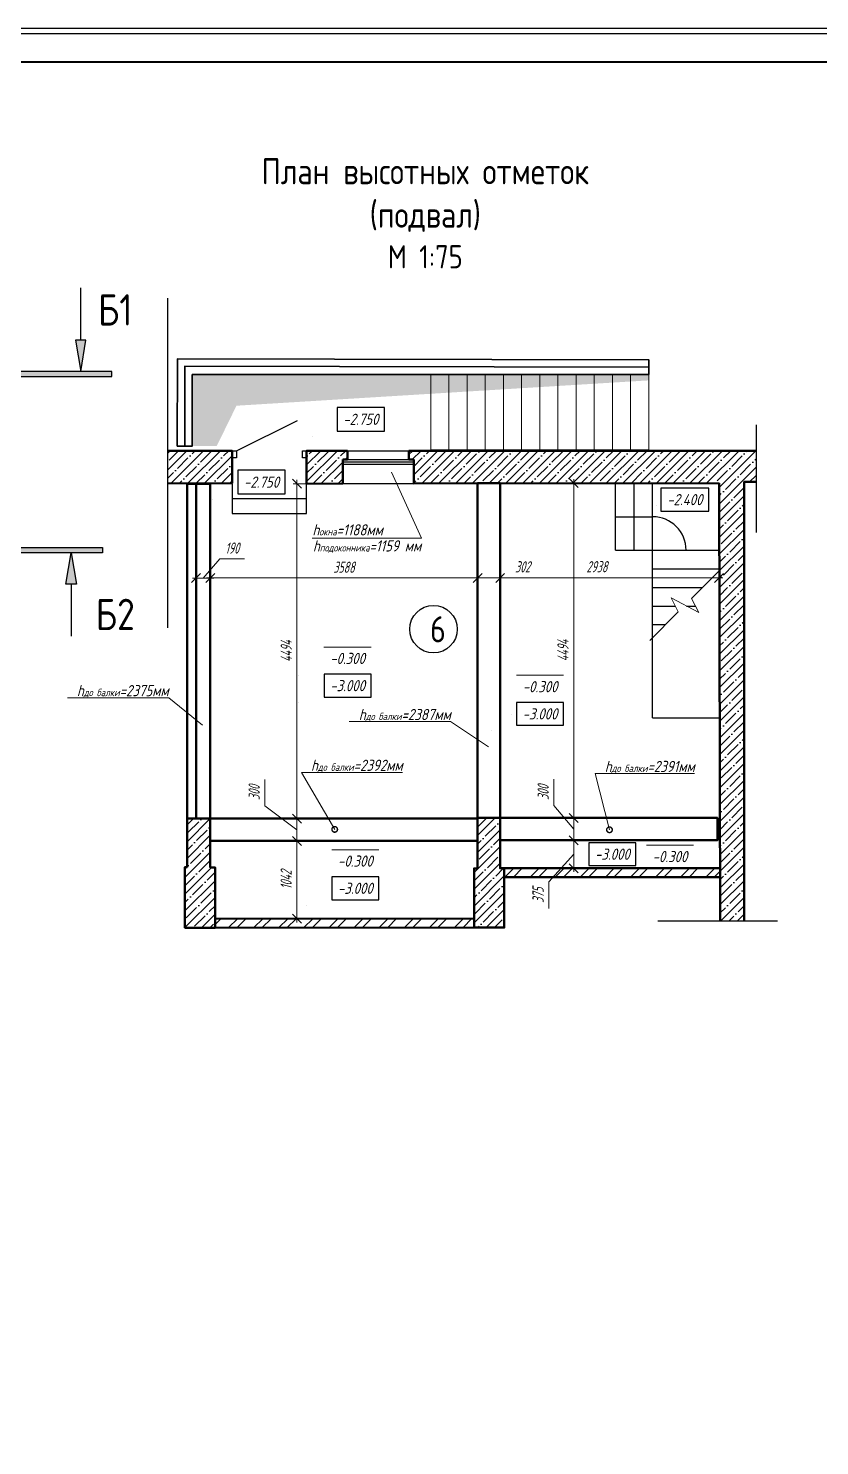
# Model space of a CAD drawing. Header units: millimetres. Extents: x -85477 to 745244, y -3684 to 128206.
# Drawn here: x 628522 to 639140, y 78347 to 97364 of the extents above; entities that cross this region are included whole.
import ezdxf
from ezdxf.enums import TextEntityAlignment as Align

# ---------------------------------------------------------------- set-up
doc = ezdxf.new("R2010")
doc.units = ezdxf.units.MM
doc.layers.add('БЛОКИ', color=7, linetype='Continuous')
doc.layers.add('ФОРМАТ', color=7, linetype='Continuous')
for name, color, linetype, lineweight in [('РАЗМЕРЫ', 5, 'Continuous', 15), ('СТЕНЫ 01', 7, 'Continuous', 50), ('ТЕКСТ', 106, 'Continuous', 20)]:
    doc.layers.add(name, color=color, linetype=linetype, lineweight=lineweight)
doc.layers.add('ШТРИХОВКА', color=3, linetype='Continuous', transparency=0.5)
doc.styles.add('06', font='romans.shx', dxfattribs={"width": 0.6, "oblique": 10})
doc.styles.add('ism - 01', font='simplex.shx', dxfattribs={"width": 0.62, "oblique": 15, "height": 150})
doc.styles.add('ism - 02', font='simplex.shx', dxfattribs={"width": 0.8, "oblique": 15, "height": 150})
doc.styles.add('TITLE', font='romant.shx', dxfattribs={"width": 0.8})
doc.linetypes.add('ограждение2', pattern='A,6.35,-2.54,[132,ltypeshp.shx,S=2.54,R=0,X=-2.54,Y=0],-2.54,25.4', length=36.83)
doc.dimstyles.new('ism - 01', dxfattribs={"dimtxt": 150, "dimasz": 120, "dimexe": 50, "dimexo": 100, "dimgap": 65, "dimtad": 1, "dimdec": 0, "dimtxsty": 'ism - 01', "dimblk": 'OBLIQUE', "dimcen": 0, "dimdle": 50, "dimadec": 0, "dimazin": 0, "dimtfac": 1, "dimtdec": 0, "dimtmove": 0, "dimatfit": 3, "dimldrblk": 'OBLIQUE', "dimfxl": 1, "dimlwd": -1, "dimlwe": -1, "dimarcsym": 0})
doc.dimstyles.new('ism - 02', dxfattribs={"dimtxt": 150, "dimasz": 120, "dimexe": 50, "dimexo": 100, "dimgap": 65, "dimtad": 1, "dimdec": 0, "dimtxsty": 'ism - 01', "dimblk": 'OBLIQUE', "dimcen": 0, "dimdle": 50, "dimadec": 0, "dimazin": 0, "dimtfac": 1, "dimtdec": 0, "dimtmove": 1, "dimatfit": 3, "dimldrblk": 'OBLIQUE', "dimfxl": 1, "dimlwd": -1, "dimlwe": -1, "dimarcsym": 0})
doc.dimstyles.new('M_100', dxfattribs={"dimscale": 100, "dimtxt": 3, "dimasz": 2, "dimexe": 2, "dimexo": 1, "dimgap": 1, "dimtad": 1, "dimdec": 0, "dimzin": 1, "dimdsep": 46, "dimtxsty": '06', "dimblk1": 'OBLIQUE', "dimblk2": 'OBLIQUE', "dimsah": 1, "dimcen": 0, "dimdle": 2, "dimadec": 0, "dimazin": 0, "dimtfac": 1, "dimtdec": 0, "dimtmove": 1, "dimatfit": 3, "dimldrblk": 'OBLIQUE', "dimfxl": 1, "dimtolj": 1, "dimtzin": 0, "dimarcsym": 0})
pattern_1 = [(45, (63000, 6e-11), (-112.2532, 112.2532), []), (45, (63112.25, 6e-11), (-112.2532, 112.2532), [198.4375, -39.6875, 0, -39.6875])]

# ---------------------------------------------------------------- blocks, each defined once
blk = doc.blocks.new('*U316')
at = {"layer": 'ФОРМАТ', "linetype": 'ByBlock', "lineweight": -2, "ltscale": 1.333333}
blk.add_line((0, 594), (-420, 594), dxfattribs=at)
blk.add_lwpolyline([(-419, 1), (-1, 1), (-1, 593), (-419, 593)], close=True, dxfattribs=at)
at = {"layer": 'ФОРМАТ', "linetype": 'ByBlock', "lineweight": 40}
blk.add_lwpolyline([(-399, 588), (-6, 588), (-6, 6), (-399, 6)], close=True, dxfattribs=at)
blk = doc.blocks.new('*U1316')
h = blk.add_hatch(color=0)
h.paths.add_polyline_path([(-750, 325), (-700, 325), (-700, 25)])
h.paths.add_polyline_path([(-700, 25), (-700, 325), (-650, 325)])
h.paths.add_polyline_path([(0, 25), (0, -25), (-1000, -25), (-1000, 25)])
h = blk.add_hatch(color=0)
h.paths.add_polyline_path([(11381, 325), (11331, 325), (11331, 25)])
h.paths.add_polyline_path([(11331, 25), (11331, 325), (11281, 325)])
h.paths.add_polyline_path([(10631, 25), (10631, -25), (11631, -25), (11631, 25)])
at = {"color": 0}
for p, q in [((-700, 325), (-700, 825)), ((11331, 325), (11331, 825)), ((-750, 325), (-650, 325)), ((-700, 25), (-750, 325)), ((-650, 325), (-700, 25)), ((11381, 325), (11281, 325)), ((11281, 325), (11331, 25)), ((11331, 25), (11381, 325)), ((-1000, 25), (0, 25)), ((-1000, -25), (-1000, 25)), ((0, 25), (0, -25)), ((11631, 25), (10631, 25)), ((10631, 25), (10631, -25)), ((11631, -25), (11631, 25)), ((0, -25), (-1000, -25)), ((10631, -25), (11631, -25))]:
    blk.add_line(p, q, dxfattribs=at)
at = {"color": 0, "style": 'TITLE', "width": 0.8}
for tag, p in [('ЗНАЧЕНИЕ_2', (-1123, 615)), ('ЗНАЧЕНИЕ_1', (11751, 620))]:
    blk.add_attdef(tag, text='', height=300, dxfattribs=at).set_placement(p, align=Align.MIDDLE_CENTER)
blk = doc.blocks.new('*U1315')
h = blk.add_hatch(color=0)
h.paths.add_polyline_path([(-750, -325), (-700, -325), (-700, -25)])
h.paths.add_polyline_path([(-700, -25), (-700, -325), (-650, -325)])
h.paths.add_polyline_path([(0, -25), (0, 25), (-1000, 25), (-1000, -25)])
h = blk.add_hatch(color=0)
h.paths.add_polyline_path([(11473, -325), (11423, -325), (11423, -25)])
h.paths.add_polyline_path([(11423, -25), (11423, -325), (11373, -325)])
h.paths.add_polyline_path([(10723, -25), (10723, 25), (11723, 25), (11723, -25)])
at = {"color": 0}
for p, q in [((0, 25), (-1000, 25)), ((-1000, 25), (-1000, -25)), ((0, -25), (0, 25)), ((10723, -25), (10723, 25)), ((10723, 25), (11723, 25)), ((11723, 25), (11723, -25)), ((-1000, -25), (0, -25)), ((-700, -25), (-750, -325)), ((-650, -325), (-700, -25)), ((11723, -25), (10723, -25)), ((11373, -325), (11423, -25)), ((11423, -25), (11473, -325)), ((-750, -325), (-650, -325)), ((-700, -325), (-700, -825)), ((11473, -325), (11373, -325)), ((11423, -325), (11423, -825))]:
    blk.add_line(p, q, dxfattribs=at)
at = {"color": 0, "style": 'TITLE', "width": 0.8}
for tag, p in [('ЗНАЧЕНИЕ_2', (-1031, -615)), ('ЗНАЧЕНИЕ_1', (11811, -620))]:
    blk.add_attdef(tag, text='', height=300, dxfattribs=at).set_placement(p, align=Align.MIDDLE_CENTER)
blk = doc.blocks.new('_Oblique')
at = {"color": 0, "lineweight": -2}
blk.add_line((-0.5, -0.5), (0.5, 0.5), dxfattribs=at)
blk = doc.blocks.new('*D1319')
at = {"layer": 'Defpoints', "color": 0}
for p in [(634551, 89990), (630963, 89609), (634551, 89609)]:
    blk.add_point(p, dxfattribs=at)
at = {"layer": 'РАЗМЕРЫ', "color": 0}
for p, q in [((630913, 89990), (634601, 89990)), ((630963, 89709), (630963, 90040)), ((634551, 89709), (634551, 90040))]:
    blk.add_line(p, q, dxfattribs=at)
at = {"layer": 'РАЗМЕРЫ', "color": 0, "xscale": 120, "yscale": 120, "zscale": 120, "rotation": 180}
blk.add_blockref('_Oblique', (630963, 89990), dxfattribs=at)
at = {"layer": 'РАЗМЕРЫ', "color": 0, "xscale": 120, "yscale": 120, "zscale": 120}
blk.add_blockref('_Oblique', (634551, 89990), dxfattribs=at)
at = {"layer": 'РАЗМЕРЫ', "color": 0, "insert": (632757, 90133), "char_height": 150, "attachment_point": 5, "style": 'ism - 01'}
blk.add_mtext('3588', dxfattribs=at)
blk = doc.blocks.new('*D1320')
at = {"layer": 'Defpoints', "color": 0}
for p in [(637791, 89990), (634853, 89709), (637791, 89709)]:
    blk.add_point(p, dxfattribs=at)
at = {"layer": 'РАЗМЕРЫ', "color": 0}
for p, q in [((634803, 89990), (637841, 89990)), ((634853, 89809), (634853, 90040)), ((637791, 89809), (637791, 90040))]:
    blk.add_line(p, q, dxfattribs=at)
at = {"layer": 'РАЗМЕРЫ', "color": 0, "xscale": 120, "yscale": 120, "zscale": 120, "rotation": 180}
blk.add_blockref('_Oblique', (634853, 89990), dxfattribs=at)
at = {"layer": 'РАЗМЕРЫ', "color": 0, "xscale": 120, "yscale": 120, "zscale": 120}
blk.add_blockref('_Oblique', (637791, 89990), dxfattribs=at)
at = {"layer": 'РАЗМЕРЫ', "color": 0, "insert": (636151, 90140), "char_height": 150, "attachment_point": 5, "style": 'ism - 01'}
blk.add_mtext('2938', dxfattribs=at)
blk = doc.blocks.new('*D1321')
at = {"layer": 'Defpoints', "color": 0}
for p in [(632127, 86460), (632360, 86460), (632287, 85417)]:
    blk.add_point(p, dxfattribs=at)
at = {"layer": 'РАЗМЕРЫ', "color": 0}
for p, q in [((632260, 86460), (632077, 86460)), ((632127, 85367), (632127, 86510)), ((632187, 85417), (632077, 85417))]:
    blk.add_line(p, q, dxfattribs=at)
at = {"layer": 'РАЗМЕРЫ', "color": 0, "xscale": 120, "yscale": 120, "zscale": 120}
for p, rotation in [((632127, 86460), 90), ((632127, 85417), 270)]:
    blk.add_blockref('_Oblique', p, dxfattribs=dict(at, rotation=rotation))
at = {"layer": 'РАЗМЕРЫ', "color": 0, "insert": (631981, 85939), "char_height": 150, "attachment_point": 5, "rotation": 90, "style": 'ism - 01'}
blk.add_mtext('1042', dxfattribs=at)
blk = doc.blocks.new('*D1322')
at = {"layer": 'Defpoints', "color": 0}
for p in [(632360, 86760), (632127, 86460), (632360, 86460)]:
    blk.add_point(p, dxfattribs=at)
at = {"layer": 'РАЗМЕРЫ', "color": 0}
for p, q in [((631695, 87286), (631695, 86933)), ((631695, 86933), (632127, 86610)), ((632260, 86760), (632077, 86760)), ((632127, 86810), (632127, 86410)), ((632260, 86460), (632077, 86460))]:
    blk.add_line(p, q, dxfattribs=at)
at = {"layer": 'РАЗМЕРЫ', "color": 0, "xscale": 120, "yscale": 120, "zscale": 120}
for p, rotation in [((632127, 86760), 90), ((632127, 86460), 270)]:
    blk.add_blockref('_Oblique', p, dxfattribs=dict(at, rotation=rotation))
at = {"layer": 'РАЗМЕРЫ', "color": 0, "insert": (631552, 87110), "char_height": 150, "attachment_point": 5, "rotation": 90, "style": 'ism - 01'}
blk.add_mtext('300', dxfattribs=at)
blk = doc.blocks.new('*D1323')
at = {"layer": 'Defpoints', "color": 0}
for p in [(632127, 91254), (632720, 91254), (632358, 86760)]:
    blk.add_point(p, dxfattribs=at)
at = {"layer": 'РАЗМЕРЫ', "color": 0}
for p, q in [((632127, 86710), (632127, 91304)), ((632620, 91254), (632077, 91254)), ((632258, 86760), (632077, 86760))]:
    blk.add_line(p, q, dxfattribs=at)
at = {"layer": 'РАЗМЕРЫ', "color": 0, "xscale": 120, "yscale": 120, "zscale": 120}
for p, rotation in [((632127, 91254), 90), ((632127, 86760), 270)]:
    blk.add_blockref('_Oblique', p, dxfattribs=dict(at, rotation=rotation))
at = {"layer": 'РАЗМЕРЫ', "color": 0, "insert": (631983, 89007), "char_height": 150, "attachment_point": 5, "rotation": 90, "style": 'ism - 01'}
blk.add_mtext('4494', dxfattribs=at)
blk = doc.blocks.new('*D1324')
at = {"layer": 'Defpoints', "color": 0}
for p in [(636286, 91263), (635841, 86769), (636286, 86769)]:
    blk.add_point(p, dxfattribs=at)
at = {"layer": 'РАЗМЕРЫ', "color": 0}
for p, q in [((635841, 91313), (635841, 86719)), ((636186, 91263), (635791, 91263)), ((636186, 86769), (635791, 86769))]:
    blk.add_line(p, q, dxfattribs=at)
at = {"layer": 'РАЗМЕРЫ', "color": 0, "xscale": 120, "yscale": 120, "zscale": 120}
for p, rotation in [((635841, 91263), 90), ((635841, 86769), 270)]:
    blk.add_blockref('_Oblique', p, dxfattribs=dict(at, rotation=rotation))
at = {"layer": 'РАЗМЕРЫ', "color": 0, "insert": (635696, 89016), "char_height": 150, "attachment_point": 5, "rotation": 90, "style": 'ism - 01'}
blk.add_mtext('4494', dxfattribs=at)
blk = doc.blocks.new('*D1325')
at = {"layer": 'Defpoints', "color": 0}
for p in [(636286, 86769), (635841, 86469), (636286, 86469)]:
    blk.add_point(p, dxfattribs=at)
at = {"layer": 'РАЗМЕРЫ', "color": 0}
for p, q in [((635573, 87289), (635573, 86935)), ((635573, 86935), (635841, 86619)), ((636186, 86769), (635791, 86769)), ((635841, 86819), (635841, 86419)), ((636186, 86469), (635791, 86469))]:
    blk.add_line(p, q, dxfattribs=at)
at = {"layer": 'РАЗМЕРЫ', "color": 0, "xscale": 120, "yscale": 120, "zscale": 120}
for p, rotation in [((635841, 86769), 90), ((635841, 86469), 270)]:
    blk.add_blockref('_Oblique', p, dxfattribs=dict(at, rotation=rotation))
at = {"layer": 'РАЗМЕРЫ', "color": 0, "insert": (635430, 87112), "char_height": 150, "attachment_point": 5, "rotation": 90, "style": 'ism - 01'}
blk.add_mtext('300', dxfattribs=at)
blk = doc.blocks.new('*D1326')
at = {"layer": 'Defpoints', "color": 0}
for p in [(636349, 86469), (635841, 86094), (636356, 86094)]:
    blk.add_point(p, dxfattribs=at)
at = {"layer": 'РАЗМЕРЫ', "color": 0}
for p, q in [((636249, 86469), (635791, 86469)), ((635841, 86519), (635841, 86044)), ((635505, 85913), (635841, 86281)), ((636256, 86094), (635791, 86094)), ((635505, 85553), (635505, 85913))]:
    blk.add_line(p, q, dxfattribs=at)
at = {"layer": 'РАЗМЕРЫ', "color": 0, "xscale": 120, "yscale": 120, "zscale": 120}
for p, rotation in [((635841, 86469), 90), ((635841, 86094), 270)]:
    blk.add_blockref('_Oblique', p, dxfattribs=dict(at, rotation=rotation))
at = {"layer": 'РАЗМЕРЫ', "color": 0, "insert": (635362, 85733), "char_height": 150, "attachment_point": 5, "rotation": 90, "style": 'ism - 01'}
blk.add_mtext('375', dxfattribs=at)
blk = doc.blocks.new('*D1327')
at = {"layer": 'Defpoints', "color": 0}
for p in [(632150, 88316), (632150, 88316), (632150, 88273)]:
    blk.add_point(p, dxfattribs=at)
at = {"layer": 'РАЗМЕРЫ', "color": 0, "lineweight": -2, "ltscale": 75}
blk.add_line((632150, 88316), (632150, 88316), dxfattribs=at)
at = {"layer": 'РАЗМЕРЫ', "color": 0, "insert": (632806, 88544), "char_height": 150, "attachment_point": 5, "style": 'ism - 02', "bg_fill": 3, "box_fill_scale": 1.1, "bg_fill_color": 256, "bg_fill_true_color": 13158600, "bg_fill_transparency": 0}
blk.add_mtext('\\A1;-3.000', dxfattribs=at)
at = {"layer": 'РАЗМЕРЫ', "color": 0, "lineweight": -2, "ltscale": 75}
for p, q in [((633122, 88697), (632490, 88697)), ((632490, 88697), (632490, 88391)), ((633122, 88391), (633122, 88697)), ((632490, 88391), (633122, 88391))]:
    blk.add_line(p, q, dxfattribs=at)
blk = doc.blocks.new('_None')
blk = doc.blocks.new('*D1328')
at = {"layer": 'Defpoints', "color": 0}
for p in [(634733, 87937), (634733, 87937), (634733, 87893)]:
    blk.add_point(p, dxfattribs=at)
at = {"layer": 'РАЗМЕРЫ', "color": 0, "lineweight": -2, "ltscale": 75}
blk.add_line((634733, 87937), (634733, 87937), dxfattribs=at)
at = {"layer": 'РАЗМЕРЫ', "color": 0, "insert": (635388, 88165), "char_height": 150, "attachment_point": 5, "style": 'ism - 02', "bg_fill": 3, "box_fill_scale": 1.1, "bg_fill_color": 256, "bg_fill_true_color": 13158600, "bg_fill_transparency": 0}
blk.add_mtext('\\A1;-3.000', dxfattribs=at)
at = {"layer": 'РАЗМЕРЫ', "color": 0, "lineweight": -2, "ltscale": 75}
for p, q in [((635705, 88318), (635072, 88318)), ((635072, 88318), (635072, 88012)), ((635705, 88012), (635705, 88318)), ((635072, 88012), (635705, 88012))]:
    blk.add_line(p, q, dxfattribs=at)
blk = doc.blocks.new('*D1329')
at = {"layer": 'Defpoints', "color": 0}
for p in [(634853, 89990), (634551, 89709), (634853, 89709)]:
    blk.add_point(p, dxfattribs=at)
at = {"layer": 'РАЗМЕРЫ', "color": 0}
for p, q in [((634501, 89990), (634853, 89990)), ((634551, 89809), (634551, 90040)), ((634853, 89809), (634853, 90040)), ((634853, 89990), (635335, 89990))]:
    blk.add_line(p, q, dxfattribs=at)
at = {"layer": 'РАЗМЕРЫ', "color": 0, "xscale": 120, "yscale": 120, "zscale": 120, "rotation": 180}
blk.add_blockref('_Oblique', (634551, 89990), dxfattribs=at)
at = {"layer": 'РАЗМЕРЫ', "color": 0, "xscale": 120, "yscale": 120, "zscale": 120}
blk.add_blockref('_Oblique', (634853, 89990), dxfattribs=at)
at = {"layer": 'РАЗМЕРЫ', "color": 0, "insert": (635154, 90139), "char_height": 150, "attachment_point": 5, "style": 'ism - 01'}
blk.add_mtext('302', dxfattribs=at)
blk = doc.blocks.new('*D1330')
at = {"layer": 'Defpoints', "color": 0}
for p in [(630773, 91254), (630963, 91254), (630773, 89988)]:
    blk.add_point(p, dxfattribs=at)
at = {"layer": 'РАЗМЕРЫ', "color": 0}
for p, q in [((630773, 91154), (630773, 89938)), ((630963, 91154), (630963, 89938)), ((631092, 90245), (630868, 89988)), ((631423, 90245), (631092, 90245)), ((631013, 89988), (630723, 89988))]:
    blk.add_line(p, q, dxfattribs=at)
at = {"layer": 'РАЗМЕРЫ', "color": 0, "xscale": 120, "yscale": 120, "zscale": 120, "rotation": 180}
blk.add_blockref('_Oblique', (630773, 89988), dxfattribs=at)
at = {"layer": 'РАЗМЕРЫ', "color": 0, "xscale": 120, "yscale": 120, "zscale": 120}
blk.add_blockref('_Oblique', (630963, 89988), dxfattribs=at)
at = {"layer": 'РАЗМЕРЫ', "color": 0, "insert": (631257, 90390), "char_height": 150, "attachment_point": 5, "style": 'ism - 01'}
blk.add_mtext('190', dxfattribs=at)
blk = doc.blocks.new('_DotSmall')
at = {"color": 0, "linetype": 'ByBlock', "const_width": 0.5}
blk.add_lwpolyline([(-0.0625, 0, 1), (0.0625, 0, 1)], format="xyb", close=True, dxfattribs=at)
blk = doc.blocks.new('*D1332')
at = {"layer": 'Defpoints', "color": 0}
for p in [(632329, 91884), (632329, 91884), (632329, 91841)]:
    blk.add_point(p, dxfattribs=at)
at = {"layer": 'РАЗМЕРЫ', "color": 0, "lineweight": -2, "ltscale": 75}
blk.add_line((632329, 91884), (632329, 91884), dxfattribs=at)
at = {"layer": 'РАЗМЕРЫ', "color": 0, "insert": (632984, 92118), "char_height": 150, "attachment_point": 5, "style": 'ism - 02', "bg_fill": 3, "box_fill_scale": 1.1, "bg_fill_color": 256, "bg_fill_true_color": 13158600, "bg_fill_transparency": 0}
blk.add_mtext('\\A1;-2.750', dxfattribs=at)
at = {"layer": 'РАЗМЕРЫ', "color": 0, "lineweight": -2, "ltscale": 75}
for p, q in [((633302, 92277), (632666, 92277)), ((632666, 92277), (632666, 91959)), ((633302, 91959), (633302, 92277)), ((632666, 91959), (633302, 91959))]:
    blk.add_line(p, q, dxfattribs=at)
blk = doc.blocks.new('*U1236')
at = {"layer": 'РАЗМЕРЫ', "color": 0, "ltscale": 100}
for p, q in [((-243, -243), (141, 141)), ((-146, -429), (-517, -234)), ((-517, -234), (-420, -420)), ((-243, -243), (-146, -429)), ((-804, -804), (-420, -420))]:
    blk.add_line(p, q, dxfattribs=at)
blk = doc.blocks.new('*D1335')
at = {"layer": 'Defpoints', "color": 0}
for p in [(636676, 90809), (636676, 90809), (636676, 90766)]:
    blk.add_point(p, dxfattribs=at)
at = {"layer": 'РАЗМЕРЫ', "color": 0, "lineweight": -2, "ltscale": 75}
blk.add_line((636676, 90809), (636676, 90809), dxfattribs=at)
at = {"layer": 'РАЗМЕРЫ', "color": 0, "insert": (637331, 91040), "char_height": 150, "attachment_point": 5, "style": 'ism - 02', "bg_fill": 3, "box_fill_scale": 1.1, "bg_fill_color": 256, "bg_fill_true_color": 13158600, "bg_fill_transparency": 0}
blk.add_mtext('\\A1;-2.400', dxfattribs=at)
at = {"layer": 'РАЗМЕРЫ', "color": 0, "lineweight": -2, "ltscale": 75}
for p, q in [((637652, 91196), (637011, 91196)), ((637011, 91196), (637011, 90884)), ((637652, 90884), (637652, 91196)), ((637011, 90884), (637652, 90884))]:
    blk.add_line(p, q, dxfattribs=at)
blk = doc.blocks.new('*D1354')
at = {"layer": 'Defpoints', "color": 0}
for p in [(630995, 91041), (630995, 91041), (630995, 90998)]:
    blk.add_point(p, dxfattribs=at)
at = {"layer": 'РАЗМЕРЫ', "color": 0, "lineweight": -2, "ltscale": 75}
blk.add_line((630995, 91041), (630995, 91041), dxfattribs=at)
at = {"layer": 'РАЗМЕРЫ', "color": 0, "insert": (631651, 91275), "char_height": 150, "attachment_point": 5, "style": 'ism - 02', "bg_fill": 3, "box_fill_scale": 1.1, "bg_fill_color": 256, "bg_fill_true_color": 13158600, "bg_fill_transparency": 0}
blk.add_mtext('\\A1;-2.750', dxfattribs=at)
at = {"layer": 'РАЗМЕРЫ', "color": 0, "lineweight": -2, "ltscale": 75}
for p, q in [((631968, 91434), (631333, 91434)), ((631333, 91434), (631333, 91116)), ((631968, 91116), (631968, 91434)), ((631333, 91116), (631968, 91116))]:
    blk.add_line(p, q, dxfattribs=at)
blk = doc.blocks.new('*D1355')
at = {"layer": 'Defpoints', "color": 0}
for p in [(632255, 85597), (632255, 85597), (632255, 85553)]:
    blk.add_point(p, dxfattribs=at)
at = {"layer": 'РАЗМЕРЫ', "color": 0, "lineweight": -2, "ltscale": 75}
blk.add_line((632255, 85597), (632255, 85597), dxfattribs=at)
at = {"layer": 'РАЗМЕРЫ', "color": 0, "insert": (632910, 85825), "char_height": 150, "attachment_point": 5, "style": 'ism - 02', "bg_fill": 3, "box_fill_scale": 1.1, "bg_fill_color": 256, "bg_fill_true_color": 13158600, "bg_fill_transparency": 0}
blk.add_mtext('\\A1;-3.000', dxfattribs=at)
at = {"layer": 'РАЗМЕРЫ', "color": 0, "lineweight": -2, "ltscale": 75}
for p, q in [((633226, 85978), (632594, 85978)), ((632594, 85978), (632594, 85672)), ((633226, 85672), (633226, 85978)), ((632594, 85672), (633226, 85672))]:
    blk.add_line(p, q, dxfattribs=at)
blk = doc.blocks.new('*D1356')
at = {"layer": 'Defpoints', "color": 0}
for p in [(635704, 86054), (635704, 86054), (635704, 86011)]:
    blk.add_point(p, dxfattribs=at)
at = {"layer": 'РАЗМЕРЫ', "color": 0, "lineweight": -2, "ltscale": 75}
blk.add_line((635704, 86054), (635704, 86054), dxfattribs=at)
at = {"layer": 'РАЗМЕРЫ', "color": 0, "insert": (636359, 86283), "char_height": 150, "attachment_point": 5, "style": 'ism - 02', "bg_fill": 3, "box_fill_scale": 1.1, "bg_fill_color": 256, "bg_fill_true_color": 13158600, "bg_fill_transparency": 0}
blk.add_mtext('\\A1;-3.000', dxfattribs=at)
at = {"layer": 'РАЗМЕРЫ', "color": 0, "lineweight": -2, "ltscale": 75}
for p, q in [((636675, 86436), (636043, 86436)), ((636043, 86436), (636043, 86129)), ((636675, 86129), (636675, 86436)), ((636043, 86129), (636675, 86129))]:
    blk.add_line(p, q, dxfattribs=at)

msp = doc.modelspace()

# ---------------------------------------------------------------- hatches: boundary and pattern name
at = {"layer": 'ШТРИХОВКА', "true_color": 0x636466}
h = msp.add_hatch(color=251, dxfattribs=at)
h.dxf.hatch_style = 1
h.paths.add_polyline_path([(630721.8, 91758.9), (631050.2, 91759.1), (631315.1, 92300.1), (636846.8, 92640), (636846.8, 92717.1), (630721.8, 92717.1)])
at = {"layer": 'ШТРИХОВКА', "true_color": 0x000000}
h = msp.add_hatch(dxfattribs=at)
h.set_pattern_fill('ANSI35', color=18, scale=25)
h.set_pattern_definition([(45, (75071.24, 87.36), (-112.2532, 112.2532), []), (45, (75183.5, 87.36), (-112.2532, 112.2532), [198.4375, -39.6875, 0, -39.6875])])
h.paths.add_polyline_path([(630652.5, 86759.7), (630962.5, 86759.7), (630962.5, 86104.7), (631027.5, 86104.7), (631027.5, 85296.7), (630622.5, 85296.7), (630622.5, 86108.7), (630652.5, 86108.7)])
h.paths.add_polyline_path([(634550.5, 86768.7), (634852.5, 86768.7), (634852.5, 86093.7), (634907.5, 86093.7), (634907.5, 85298.7), (634503.5, 85298.7), (634503.5, 86090.7), (634550.5, 86090.7)])

# ---------------------------------------------------------------- linework, layer by layer
for p, q in [((630388.9, 93743.3), (630388.9, 89320)), ((630721.8, 92717.1), (631256.8, 92717.1)), ((638288.1, 92043.5), (638288.1, 90601.2)), ((632806.8, 91696.7), (633628.8, 91696.7)), ((632806.8, 91696.7), (632806.8, 91576.7)), ((633628.8, 91696.7), (633628.8, 91576.7)), ((632741.8, 91576.7), (633693.8, 91576.7)), ((632741.8, 91546.7), (633693.8, 91546.7)), ((632741.8, 91516.7), (633693.8, 91516.7)), ((631256.8, 91253.7), (631256.8, 90853.7)), ((632256.8, 90853.7), (632256.8, 91254.2)), ((632741.8, 91254.4), (633693.8, 91255.4)), ((636399.2, 90362.4), (636399.2, 91259.6)), ((636649.2, 90362.4), (636649.2, 91259.6)), ((636899.2, 91259.6), (637392.5, 91260.7)), ((636899.2, 90362.4), (636899.2, 91259.6)), ((636899.2, 90362.4), (636899.2, 91259.6)), ((631256.8, 91053.7), (632256.8, 91053.7)), ((631256.8, 90853.7), (632256.8, 90853.7)), ((636399.2, 90811), (636899.2, 90811)), ((636399.2, 90362.4), (637793.1, 90362.4)), ((636899.2, 88112.4), (636899.2, 90362.4)), ((636899.2, 90112.4), (637793.1, 90112.4)), ((636899.2, 89862.4), (637570.2, 89862.4)), ((636899.2, 89612.4), (637203.9, 89612.4)), ((637355.4, 89612.4), (637473.3, 89612.4)), ((636899.2, 89362.4), (637070.2, 89362.4)), ((636899.2, 88112.4), (637793.1, 88112.4)), ((636971, 85390.5), (638575.1, 85390.5))]:
    msp.add_line(p, q)
msp.add_lwpolyline([(631314.1, 91696.7), (632134.9, 92101.1)])
for points in [[(631256.8, 91696.7), (631314.1, 91696.7), (631314.1, 91598.8), (631256.8, 91598.8)], [(632199.6, 91696.7), (632256.8, 91696.7), (632256.8, 91598.8), (632199.6, 91598.8)]]:
    msp.add_lwpolyline(points, close=True)
msp.add_circle((633958.6, 89302.4), 318.6)
msp.add_arc((636899.2, 90362.4), 448.6, 0, 90)
at = {"layer": 'РАЗМЕРЫ', "color": 0, "lineweight": 35}
msp.add_lwpolyline([(630520, 91758.8), (630522.2, 92928.8), (636847.2, 92916.9), (636846.8, 92716.9), (630721.8, 92717.1), (630721.8, 91758.9)], close=True, dxfattribs=at)
at = {"layer": 'РАЗМЕРЫ', "color": 0, "linetype": 'ограждение2', "lineweight": 35, "ltscale": 0.2}
msp.add_lwpolyline([(630620.9, 91758.8), (630620.9, 92828.6), (636847, 92816.9)], dxfattribs=at)
at = {"layer": 'РАЗМЕРЫ', "color": 0}
for points in [[(634165.6, 92716.9), (633921.8, 92716.9), (633921.8, 91708.7), (634165.6, 91708.7)], [(634409.3, 92716.9), (634165.6, 92716.9), (634165.6, 91708.7), (634409.3, 91708.7)], [(634653.1, 92716.9), (634409.3, 92716.9), (634409.3, 91708.7), (634653.1, 91708.7)], [(634896.8, 92716.9), (634653.1, 92716.9), (634653.1, 91708.7), (634896.8, 91708.7)], [(635140.6, 92716.9), (634896.8, 92716.9), (634896.8, 91708.7), (635140.6, 91708.7)], [(635384.3, 92716.9), (635140.6, 92716.9), (635140.6, 91708.7), (635384.3, 91708.7)], [(635628.1, 92716.9), (635384.3, 92716.9), (635384.3, 91708.7), (635628.1, 91708.7)], [(635871.8, 92716.9), (635628.1, 92716.9), (635628.1, 91708.7), (635871.8, 91708.7)], [(636115.6, 92716.9), (635871.8, 92716.9), (635871.8, 91708.7), (636115.6, 91708.7)], [(636359.3, 92716.9), (636115.6, 92716.9), (636115.6, 91708.7), (636359.3, 91708.7)], [(636603.1, 92716.9), (636359.3, 92716.9), (636359.3, 91708.7), (636603.1, 91708.7)], [(636846.8, 92716.9), (636603.1, 92716.9), (636603.1, 91708.7), (636846.8, 91708.7)]]:
    msp.add_lwpolyline(points, close=True, dxfattribs=at)
for points in [[(633921.8, 92212.8, 0, 0, 0), (636510.8, 92212.8, 112, 0, 0), (636846.8, 92212.8, 0, 0, 0)], [(637347.8, 90362.4, 0, 0, 0), (637346.1, 89938, 112, 0, 0), (637346.1, 89612.4, 0, 0, 0)]]:
    msp.add_lwpolyline(points, format="xyseb", dxfattribs=at)
at = {"layer": 'РАЗМЕРЫ', "color": 0, "lineweight": 50, "ltscale": 0.5}
for points in [[(630652.5, 86759.7), (630962.5, 86759.7), (630962.5, 91253.7), (630652.5, 91253.7)], [(634550.5, 86768.7), (634852.5, 86768.7), (634852.5, 91262.7), (634550.5, 91262.7)], [(630962.5, 86759.7), (630962.5, 86459.7), (634550.5, 86459.7), (634550.5, 86759.7)], [(634852.5, 86768.7), (634852.5, 86468.7), (637767.5, 86468.7), (637767.5, 86768.7)]]:
    msp.add_lwpolyline(points, close=True, dxfattribs=at)
at = {"layer": 'СТЕНЫ 01'}
for p, q in [((632806.8, 91696.7), (632806.8, 91576.7)), ((633628.8, 91576.7), (633628.8, 91696.7)), ((632806.8, 91576.7), (632741.8, 91576.7)), ((632741.8, 91576.7), (632741.8, 91254.3)), ((633628.8, 91576.7), (633693.8, 91576.7)), ((633693.8, 91576.7), (633693.8, 91255.4)), ((630652.5, 86759.7), (630652.5, 91253.7)), ((630772.5, 86759.7), (630772.5, 91253.7)), ((634907.5, 86093.7), (637805.1, 86093.7)), ((634907.5, 85973.7), (637805.4, 85973.7)), ((634503.5, 85418.7), (631027.5, 85416.7)), ((634503.5, 85298.7), (631027.5, 85296.7))]:
    msp.add_line(p, q, dxfattribs=at)
for points in [[(630388.9, 91258.5), (631256.8, 91262.7), (631256.8, 91696.7), (630388.9, 91696.7)], [(632806.8, 91696.7), (632256.8, 91696.7), (632256.8, 91253.7), (632741.8, 91254.3)], [(638288.1, 91696.7), (633628.8, 91696.7)], [(633693.8, 91255.4), (637790.5, 91260.7)], [(637807, 85390.5), (637790.5, 91260.7), (637790.5, 91260.7)], [(638125.5, 85390.5), (638125.5, 91276.7), (638288.1, 91276.7)]]:
    msp.add_lwpolyline(points, dxfattribs=at)
for points in [[(630652.5, 86759.7), (630962.5, 86759.7), (630962.5, 86104.7), (631027.5, 86104.7), (631027.5, 85296.7), (630622.5, 85296.7), (630622.5, 86108.7), (630652.5, 86108.7)], [(634550.5, 86768.7), (634852.5, 86768.7), (634852.5, 86093.7), (634907.5, 86093.7), (634907.5, 85298.7), (634503.5, 85298.7), (634503.5, 86090.7), (634550.5, 86090.7)]]:
    msp.add_lwpolyline(points, close=True, dxfattribs=at)
at = {"layer": 'ТЕКСТ', "color": 0}
msp.add_line((633397.4, 91407.8), (633795.8, 90522.5), dxfattribs=at)

# ---------------------------------------------------------------- block references
at = {"layer": 'БЛОКИ'}
ref = msp.add_blockref('*U1315', (628244.8, 92724.9), dxfattribs=dict(at, xscale=1.4, yscale=1.4, zscale=1.4, rotation=180))
ref.add_attrib('ЗНАЧЕНИЕ_1', 'Б1', dxfattribs={"layer": '0', "color": 0, "height": 420, "style": 'TITLE', "width": 0.8}).set_placement((611708.9, 93593.3), align=Align.MIDDLE_CENTER)
ref.add_attrib('ЗНАЧЕНИЕ_2', 'Б1', dxfattribs={"layer": '0', "color": 0, "height": 420, "style": 'TITLE', "width": 0.8}).set_placement((629687.9, 93586.2), align=Align.MIDDLE_CENTER)
ref = msp.add_blockref('*U1316', (628116.4, 90361.3), dxfattribs=dict(at, xscale=1.4, yscale=1.4, zscale=1.4, rotation=180))
ref.add_attrib('ЗНАЧЕНИЕ_1', 'Б2', dxfattribs={"layer": '0', "color": 0, "height": 420, "style": 'TITLE', "width": 0.8}).set_placement((611665.6, 89493), align=Align.MIDDLE_CENTER)
ref.add_attrib('ЗНАЧЕНИЕ_2', 'Б2', dxfattribs={"layer": '0', "color": 0, "height": 420, "style": 'TITLE', "width": 0.8}).set_placement((629688.9, 89500), align=Align.MIDDLE_CENTER)
at = {"layer": 'РАЗМЕРЫ', "color": 0}
msp.add_blockref('*U1236', (637663.8, 89956), dxfattribs=at)
at = {"layer": 'ТЕКСТ', "color": 0, "xscale": 150, "yscale": 150, "zscale": 150}
for p, rotation in [((632633.2, 86615.4), 300.274166170087), ((636320.2, 86610.1), 284.2118579563147)]:
    msp.add_blockref('_DotSmall', p, dxfattribs=dict(at, rotation=rotation))
at = {"layer": 'ФОРМАТ', "ltscale": 1.333333, "xscale": 75, "yscale": 75, "zscale": 75}
msp.add_blockref('*U316', (639864.2, 52813.5), dxfattribs=at)

# ---------------------------------------------------------------- texts
at = {"color": 0, "lineweight": 25, "insert": (619111.2, 95621.4), "char_height": 350, "attachment_point": 1, "style": 'TITLE'}
msp.add_mtext_dynamic_manual_height_columns('\\pxqc;План высотных отметок\\P(подвал)\\P{\\H0.88889x;М 1:75}', width=29475, gutter_width=1500, heights=[0], dxfattribs=at)
at = {"color": 0, "lineweight": 25, "insert": (633913.6, 89475), "char_height": 350, "attachment_point": 1, "style": 'TITLE'}
msp.add_mtext_dynamic_manual_height_columns('6', width=6363.628, gutter_width=1500, heights=[0], dxfattribs=at).dxf.set("width", 4666.331)

# ---------------------------------------------------------------- dimensions: what is measured, and where the dimension line sits
at = {"layer": 'РАЗМЕРЫ'}
for base, p1, p2, picture, middle in [((632126.9, 91254.2), (632357.6, 86760.2), (632719.6, 91254.2), '*D1323', (631982.6, 89007.2)), ((635840.6, 86768.7), (636286.3, 91262.7), (636286.3, 86768.7), '*D1324', (635696.2, 89015.7)), ((632126.9, 86459.7), (632287, 85417.4), (632360.4, 86459.7), '*D1321', (631981.1, 85938.6))]:
    dim = msp.add_linear_dim(base=base, p1=p1, p2=p2, angle=90, dimstyle='ism - 01', override={"dimlfac": 1, "dimtxsty": 'ism - 01', "dimtolj": 0}, dxfattribs=at)
    dim.commit()
    dim.dimension.update_dxf_attribs({"geometry": picture, "text_midpoint": middle})
for base, p1, p2, dimstyle, picture, middle in [((630772.5, 89987.9), (630962.5, 91253.7), (630772.5, 91253.7), 'ism - 02', '*D1330', (631157, 90245.2)), ((637790.5, 89989.7), (634852.5, 89708.7), (637790.5, 89708.7), 'ism - 01', '*D1320', (636150.8, 89989.7))]:
    dim = msp.add_linear_dim(base=base, p1=p1, p2=p2, dimstyle=dimstyle, override={"dimlfac": 1, "dimtxsty": 'ism - 01', "dimtolj": 0}, dxfattribs=at)
    dim.commit()
    dim.dimension.update_dxf_attribs({"geometry": picture, "text_midpoint": middle, "dimtype": 160})
for base, p1, p2, picture, middle in [((634550.5, 89989.7), (630962.5, 89608.7), (634550.5, 89608.7), '*D1319', (632756.5, 90132.8)), ((634852.5, 89989.7), (634550.5, 89708.7), (634852.5, 89708.7), '*D1329', (635154, 90138.6))]:
    dim = msp.add_linear_dim(base=base, p1=p1, p2=p2, dimstyle='ism - 01', override={"dimlfac": 1, "dimtxsty": 'ism - 01', "dimtolj": 0}, dxfattribs=at)
    dim.commit()
    dim.dimension.update_dxf_attribs({"geometry": picture, "text_midpoint": middle})
for base, p1, p2, picture, middle in [((635840.6, 86468.7), (636286.3, 86768.7), (636286.3, 86468.7), '*D1325', (635573.1, 87000.4)), ((632126.9, 86459.7), (632360.4, 86759.7), (632360.4, 86459.7), '*D1322', (631694.9, 86998.2)), ((635840.6, 86093.7), (636348.5, 86468.7), (636356.3, 86093.7), '*D1326', (635505.1, 85847.6))]:
    dim = msp.add_linear_dim(base=base, p1=p1, p2=p2, angle=90, dimstyle='ism - 02', override={"dimlfac": 1, "dimtxsty": 'ism - 01', "dimtolj": 0}, dxfattribs=at)
    dim.commit()
    dim.dimension.update_dxf_attribs({"geometry": picture, "text_midpoint": middle, "dimtype": 160})

# ---------------------------------------------------------------- next in the draw order: texts
at = {"layer": 'РАЗМЕРЫ', "char_height": 150, "attachment_point": 5, "style": 'ism - 02', "bg_fill": 3, "box_fill_scale": 1.1, "bg_fill_color": 256, "bg_fill_true_color": 13158600, "bg_fill_transparency": 0}
for insert in [(632805.6, 88909.5), (635388.5, 88530.2), (637131.1, 86250.2), (632909.9, 86190.1)]:
    msp.add_mtext('\\A1;-0.300', dxfattribs=dict(at, insert=insert))
at = {"layer": 'ТЕКСТ', "color": 0, "char_height": 150, "attachment_point": 1, "style": 'ism - 02', "bg_fill": 3, "box_fill_scale": 1.1, "bg_fill_color": 256, "bg_fill_transparency": 0}
for s, insert in [('h{\\H0.66667x;окна}=1188мм', (632333.6, 90709.2)), ('h{\\H0.66667x;до балки}=2375мм', (629173.7, 88552.1)), ('h{\\H0.66667x;до балки}=2387мм', (632956.4, 88231.8)), ('h{\\H0.66667x;до балки}=2392мм', (632314.5, 87550.5)), ('h{\\H0.66667x;до балки}=2391мм', (636256.7, 87535.2))]:
    msp.add_mtext(s, dxfattribs=dict(at, insert=insert))

# ---------------------------------------------------------------- next in the draw order: dimensions: what is measured, and where the dimension line sits
at = {"layer": 'РАЗМЕРЫ', "ltscale": 75}
for base, p1, p2, text, picture, middle in [((632328.8, 91884.4), (632328.8, 91884.4), (632328.8, 91840.9), '-2.750', '*D1332', (632984, 91884.4)), ((630995.4, 91041.4), (630995.4, 91041.4), (630995.4, 90997.9), '-2.750', '*D1354', (631650.6, 91041.4)), ((636676, 90809.1), (636676, 90809.1), (636676, 90765.7), '-2.400', '*D1335', (637331.1, 90809.1)), ((635704.2, 86054.4), (635704.2, 86054.4), (635704.2, 86011), '-3.000', '*D1356', (636359.4, 86054.4)), ((632254.7, 85596.5), (632254.7, 85596.5), (632254.7, 85553.1), '-3.000', '*D1355', (632909.9, 85596.5))]:
    dim = msp.add_linear_dim(base=base, p1=p1, p2=p2, angle=180, text=text, dimstyle='M_100', override={"dimscale": 75, "dimasz": 0, "dimgap": -1, "dimlfac": 1, "dimtxsty": 'ism - 02', "dimblk1": 'None', "dimblk2": 'None', "dimsah": 1, "dimdle": 0, "dimse1": 1, "dimse2": 1, "dimsd1": 1, "dimsd2": 1, "dimfxl": 0, "dimtfill": 1, "dimtolj": 1}, dxfattribs=at)
    dim.commit()
    dim.dimension.update_dxf_attribs({"geometry": picture, "text_midpoint": middle, "dimtype": 160})

# ---------------------------------------------------------------- next in the draw order: hatches: boundary and pattern name
h = msp.add_hatch()
h.set_pattern_fill('ANSI35', color=256, scale=25, style=0)
h.set_pattern_definition(pattern_1)
h.paths.add_polyline_path([(632256.8, 91696.7), (632806.8, 91696.7), (632806.8, 91576.7), (632741.8, 91576.7), (632741.8, 91546.7), (632741.8, 91516.7), (632741.8, 91256), (632256.8, 91253.7), (632256.8, 91598.8)])
h.paths.add_polyline_path([(630388.9, 91696.7), (631256.8, 91696.7), (631256.8, 91598.8), (631256.8, 91262.7), (630388.9, 91258.5)])
h = msp.add_hatch()
h.set_pattern_fill('ANSI32', color=256, scale=25, style=0)
h.set_pattern_definition([(45, (63000, 6e-11), (-168.3798, 168.3798), []), (45, (63112.25, 6e-11), (-168.3798, 168.3798), [])])
h.paths.add_polyline_path([(631027.5, 85416.7), (634503.5, 85418.7), (634503.5, 85298.7), (631027.5, 85296.7)])
h.paths.add_polyline_path([(634907.5, 86093.7), (637805.1, 86093.7), (637805.4, 85973.7), (634907.5, 85973.7)])

# ---------------------------------------------------------------- next in the draw order: linework, layer by layer
at = {"layer": 'РАЗМЕРЫ'}
for p, q in [((636947.6, 90961.6), (636947.6, 90961.6)), ((635704.6, 88683.3), (635072.5, 88683.3))]:
    msp.add_line(p, q, dxfattribs=at)
at = {"layer": 'РАЗМЕРЫ', "ltscale": 75}
for p, q in [((633121.7, 89062.6), (632489.5, 89062.6)), ((633226, 86343.2), (632593.8, 86343.2)), ((637447.1, 86403.3), (636815, 86403.3))]:
    msp.add_line(p, q, dxfattribs=at)
at = {"layer": 'ТЕКСТ', "color": 0}
for p, q in [((632331.6, 90522.5), (633795.8, 90522.5)), ((629046, 88381.8), (629171.7, 88381.8)), ((629171.7, 88381.8), (630406.1, 88381.8)), ((630858.4, 88013.6), (630406.1, 88381.8)), ((632828.7, 88061.5), (632954.4, 88061.5)), ((632954.4, 88061.5), (634188.8, 88061.5)), ((634698.9, 87723.5), (634188.8, 88061.5)), ((632633.2, 86615.4), (632186.8, 87380.2)), ((632186.8, 87380.2), (632312.5, 87380.2)), ((632312.5, 87380.2), (633543.9, 87380.2)), ((636320.2, 86610.1), (636129, 87364.9)), ((636129, 87364.9), (636254.7, 87364.9)), ((636254.7, 87364.9), (637459.2, 87364.9))]:
    msp.add_line(p, q, dxfattribs=at)

# ---------------------------------------------------------------- next in the draw order: dimensions: what is measured, and where the dimension line sits
at = {"layer": 'РАЗМЕРЫ', "ltscale": 75}
dim = msp.add_linear_dim(base=(632150.4, 88315.9), p1=(632150.4, 88315.9), p2=(632150.4, 88272.5), angle=180, text='-3.000', dimstyle='M_100', override={"dimscale": 75, "dimasz": 0, "dimgap": -1, "dimlfac": 1, "dimtxsty": 'ism - 02', "dimblk1": 'None', "dimblk2": 'None', "dimsah": 1, "dimdle": 0, "dimse1": 1, "dimse2": 1, "dimsd1": 1, "dimsd2": 1, "dimfxl": 0, "dimtfill": 1, "dimtolj": 1}, dxfattribs=at)
dim.commit()
dim.dimension.update_dxf_attribs({"geometry": '*D1327', "text_midpoint": (632805.6, 88315.9), "dimtype": 160})

# ---------------------------------------------------------------- next in the draw order: linework, layer by layer
msp.add_line((632150.4, 88681.4), (632150.4, 88681.4), dxfattribs=at)

# ---------------------------------------------------------------- next in the draw order: texts
at = {"layer": 'ТЕКСТ', "color": 0, "insert": (632340.7, 90494), "char_height": 150, "attachment_point": 1, "style": 'ism - 02', "bg_fill": 3, "box_fill_scale": 1.1, "bg_fill_color": 256, "bg_fill_transparency": 0}
msp.add_mtext('h{\\H0.66667x;подоконника}=1159 мм', dxfattribs=at)

# ---------------------------------------------------------------- next in the draw order: dimensions: what is measured, and where the dimension line sits
at = {"layer": 'РАЗМЕРЫ', "ltscale": 75}
dim = msp.add_linear_dim(base=(634733.3, 87936.6), p1=(634733.3, 87936.6), p2=(634733.3, 87893.2), angle=180, text='-3.000', dimstyle='M_100', override={"dimscale": 75, "dimasz": 0, "dimgap": -1, "dimlfac": 1, "dimtxsty": 'ism - 02', "dimblk1": 'None', "dimblk2": 'None', "dimsah": 1, "dimdle": 0, "dimse1": 1, "dimse2": 1, "dimsd1": 1, "dimsd2": 1, "dimfxl": 0, "dimtfill": 1, "dimtolj": 1}, dxfattribs=at)
dim.commit()
dim.dimension.update_dxf_attribs({"geometry": '*D1328', "text_midpoint": (635388.5, 87936.6), "dimtype": 160})

# ---------------------------------------------------------------- next in the draw order: hatches: boundary and pattern name
h = msp.add_hatch()
h.set_pattern_fill('ANSI35', color=256, scale=25, style=0)
h.set_pattern_definition(pattern_1)
h.paths.add_polyline_path([(633628.8, 91696.7), (638288.1, 91696.7), (638288.1, 91276.7), (638125.5, 91276.7), (638125.5, 85390.5), (637807, 85390.5), (637805.4, 85973.7), (637805.1, 86093.7), (637793.8, 90086.1), (637793.1, 90362.4), (637790.5, 91260.7), (637392.5, 91260.7), (635304.5, 91262.7), (634852.5, 91262.7), (634550.5, 91262.7), (634142.5, 91262.7), (633693.8, 91260.6), (633693.8, 91516.7), (633693.8, 91546.7), (633693.8, 91576.7), (633628.8, 91576.7)])

# ---------------------------------------------------------------- next in the draw order: linework, layer by layer
at = {"layer": 'РАЗМЕРЫ'}
msp.add_line((635004.9, 88153.9), (635004.9, 88153.9), dxfattribs=at)

doc.saveas('drawing.dxf')
